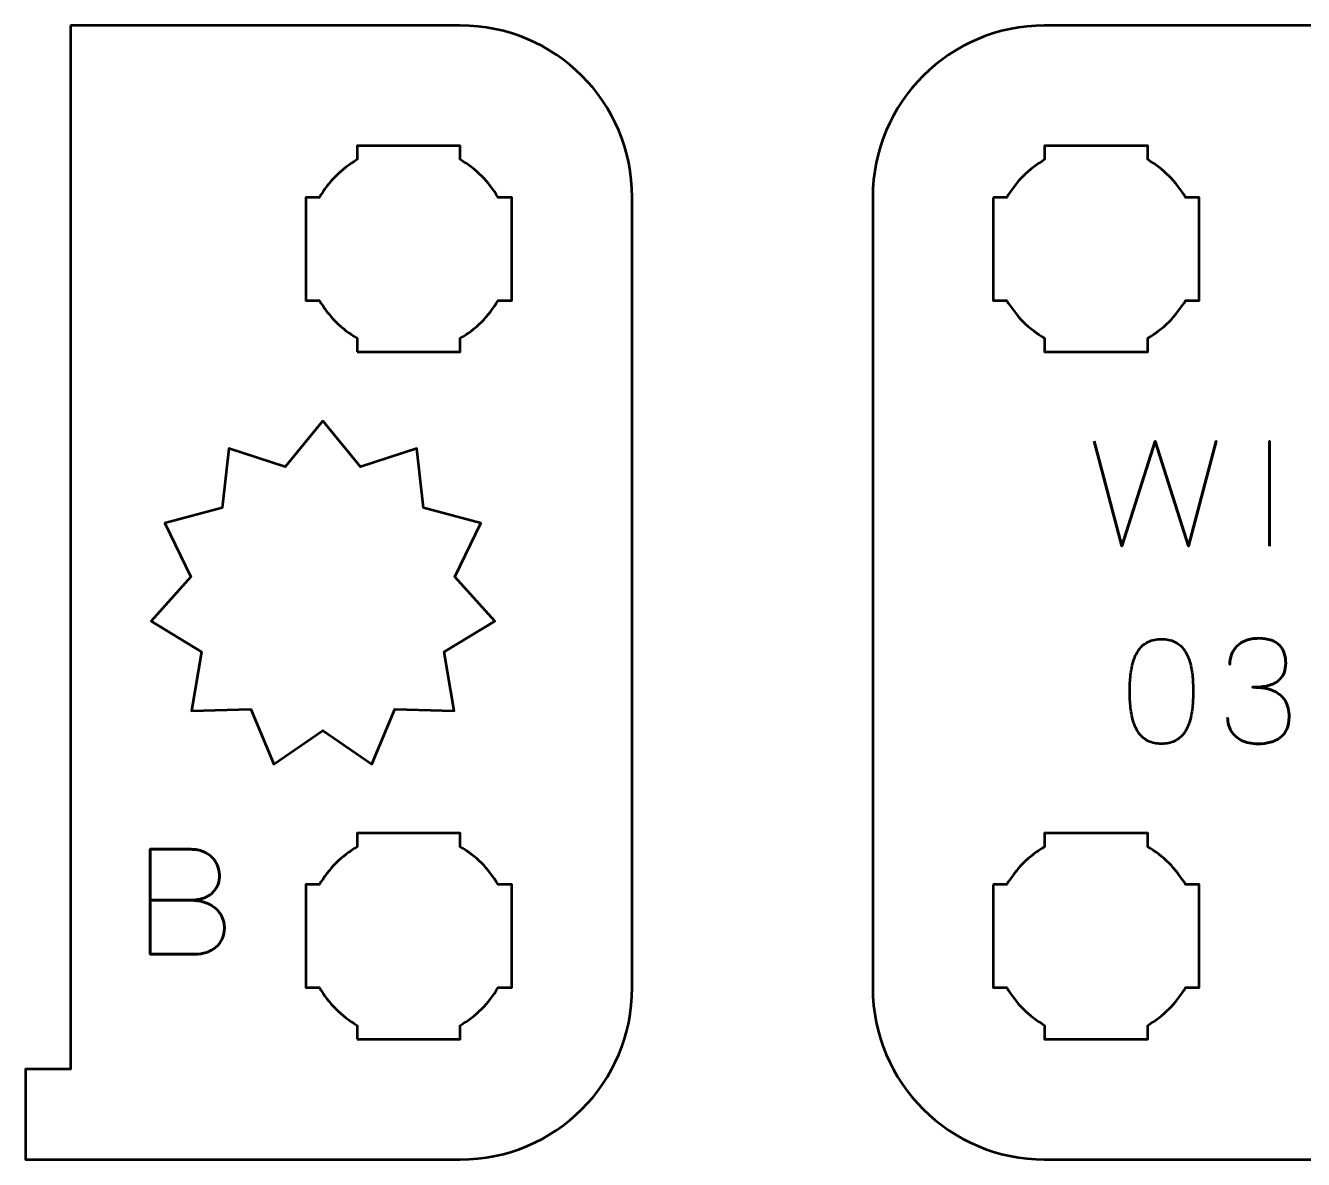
# Model space of a CAD drawing. Header units: centimetres. Extents: x -19.2 to -1.9, y -16.5 to -13.2.
# Drawn here: x -9.615 to -5.897, y -16.5 to -13.2 of the extents above; entities that cross this region are included whole.
import ezdxf

# ---------------------------------------------------------------- set-up
doc = ezdxf.new("R2010")
doc.units = ezdxf.units.CM
doc.header["$MEASUREMENT"] = 0
doc.layers.add('Layer 1', color=7, linetype='Continuous')

msp = doc.modelspace()

# ---------------------------------------------------------------- linework, layer by layer
at = {"layer": 'Layer 1', "lineweight": 53}
for points, knots in [([(-9.48404, -13.19998), (-9.48404, -13.19998), (-8.35007, -13.19998), (-8.35007, -13.19998), (-8.35007, -13.19998), (-8.07293, -13.19998), (-7.84997, -13.42307), (-7.84997, -13.70007), (-7.84997, -13.70007), (-7.84997, -13.70007), (-7.84997, -15.99994), (-7.84997, -15.99994), (-7.84997, -15.99994), (-7.84997, -16.27708), (-8.07293, -16.50004), (-8.35007, -16.50004), (-8.35007, -16.50004), (-8.35007, -16.50004), (-9.61504, -16.50004), (-9.61504, -16.50004), (-9.61504, -16.50004), (-9.61504, -16.50004), (-9.61502, -16.23754), (-9.61502, -16.23754), (-9.61502, -16.23754), (-9.61502, -16.23754), (-9.48402, -16.23754), (-9.48402, -16.23754), (-9.48402, -16.23754), (-9.48402, -16.23754), (-9.48404, -13.19998), (-9.48404, -13.19998)], [0, 0, 0, 0, 0.125, 0.125, 0.125, 0.125, 0.25, 0.25, 0.25, 0.25, 0.375, 0.375, 0.375, 0.375, 0.5, 0.5, 0.5, 0.5, 0.625, 0.625, 0.625, 0.625, 0.75, 0.75, 0.75, 0.75, 0.875, 0.875, 0.875, 0.875, 1, 1, 1, 1]), ([(-7.15, -16), (-7.15, -16), (-7.15, -13.7), (-7.15, -13.7), (-7.15, -13.7), (-7.15, -13.42391), (-6.92609, -13.2), (-6.65, -13.2), (-6.65, -13.2), (-6.65, -13.2), (-2.35, -13.2), (-2.35, -13.2), (-2.35, -13.2), (-2.07391, -13.2), (-1.85, -13.42391), (-1.85, -13.7), (-1.85, -13.7), (-1.85, -13.7), (-1.85, -16), (-1.85, -16), (-1.85, -16), (-1.85, -16.27609), (-2.07391, -16.5), (-2.35, -16.5), (-2.35, -16.5), (-2.35, -16.5), (-6.65, -16.5), (-6.65, -16.5), (-6.65, -16.5), (-6.92609, -16.5), (-7.15, -16.27609), (-7.15, -16)], [0, 0, 0, 0, 0.125, 0.125, 0.125, 0.125, 0.25, 0.25, 0.25, 0.25, 0.375, 0.375, 0.375, 0.375, 0.5, 0.5, 0.5, 0.5, 0.625, 0.625, 0.625, 0.625, 0.75, 0.75, 0.75, 0.75, 0.875, 0.875, 0.875, 0.875, 1, 1, 1, 1]), ([(-8.65007, -14.15001), (-8.65007, -14.15001), (-8.65007, -14.1099), (-8.65007, -14.1099), (-8.65007, -14.1099), (-8.69554, -14.08358), (-8.73343, -14.04555), (-8.75989, -14.00008), (-8.75989, -14.00008), (-8.75989, -14.00008), (-8.8, -14.00008), (-8.8, -14.00008), (-8.8, -14.00008), (-8.8, -14.00008), (-8.8, -13.85001), (-8.8, -13.85001), (-8.8, -13.85001), (-8.8, -13.85001), (-8.8, -13.70007), (-8.8, -13.70007), (-8.8, -13.70007), (-8.8, -13.70007), (-8.75989, -13.70007), (-8.75989, -13.70007), (-8.75989, -13.70007), (-8.73343, -13.65446), (-8.69554, -13.61654), (-8.65007, -13.59022), (-8.65007, -13.59022), (-8.65007, -13.59022), (-8.65007, -13.55), (-8.65007, -13.55), (-8.65007, -13.55), (-8.65007, -13.55), (-8.5, -13.55), (-8.5, -13.55), (-8.5, -13.55), (-8.5, -13.55), (-8.35007, -13.55), (-8.35007, -13.55), (-8.35007, -13.55), (-8.35007, -13.55), (-8.35007, -13.59022), (-8.35007, -13.59022), (-8.35007, -13.59022), (-8.30445, -13.61654), (-8.26653, -13.65446), (-8.24021, -13.70007), (-8.24021, -13.70007), (-8.24021, -13.70007), (-8.2, -13.70007), (-8.2, -13.70007), (-8.2, -13.70007), (-8.2, -13.70007), (-8.2, -13.85001), (-8.2, -13.85001), (-8.2, -13.85001), (-8.2, -13.85001), (-8.2, -14.00008), (-8.2, -14.00008), (-8.2, -14.00008), (-8.2, -14.00008), (-8.24021, -14.00008), (-8.24021, -14.00008), (-8.24021, -14.00008), (-8.26653, -14.04555), (-8.30445, -14.08358), (-8.35007, -14.1099), (-8.35007, -14.1099), (-8.35007, -14.1099), (-8.35007, -14.15001), (-8.35007, -14.15001), (-8.35007, -14.15001), (-8.35007, -14.15001), (-8.5, -14.15001), (-8.5, -14.15001), (-8.5, -14.15001), (-8.5, -14.15001), (-8.65007, -14.15001), (-8.65007, -14.15001)], [0, 0, 0, 0, 0.05, 0.05, 0.05, 0.05, 0.1, 0.1, 0.1, 0.1, 0.15, 0.15, 0.15, 0.15, 0.2, 0.2, 0.2, 0.2, 0.25, 0.25, 0.25, 0.25, 0.3, 0.3, 0.3, 0.3, 0.35, 0.35, 0.35, 0.35, 0.4, 0.4, 0.4, 0.4, 0.45, 0.45, 0.45, 0.45, 0.5, 0.5, 0.5, 0.5, 0.55, 0.55, 0.55, 0.55, 0.6, 0.6, 0.6, 0.6, 0.65, 0.65, 0.65, 0.65, 0.7, 0.7, 0.7, 0.7, 0.75, 0.75, 0.75, 0.75, 0.8, 0.8, 0.8, 0.8, 0.85, 0.85, 0.85, 0.85, 0.9, 0.9, 0.9, 0.9, 0.95, 0.95, 0.95, 0.95, 1, 1, 1, 1]), ([(-6.8, -13.7), (-6.8, -13.7), (-6.75985, -13.7), (-6.75985, -13.7), (-6.75985, -13.7), (-6.7335, -13.65447), (-6.69553, -13.6165), (-6.65, -13.59015), (-6.65, -13.59015), (-6.65, -13.59015), (-6.65, -13.55), (-6.65, -13.55), (-6.65, -13.55), (-6.65, -13.55), (-6.5, -13.55), (-6.5, -13.55), (-6.5, -13.55), (-6.5, -13.55), (-6.35, -13.55), (-6.35, -13.55), (-6.35, -13.55), (-6.35, -13.55), (-6.35, -13.59015), (-6.35, -13.59015), (-6.35, -13.59015), (-6.30447, -13.6165), (-6.2665, -13.65447), (-6.24015, -13.7), (-6.24015, -13.7), (-6.24015, -13.7), (-6.2, -13.7), (-6.2, -13.7), (-6.2, -13.7), (-6.2, -13.7), (-6.2, -13.85), (-6.2, -13.85), (-6.2, -13.85), (-6.2, -13.85), (-6.2, -14), (-6.2, -14), (-6.2, -14), (-6.2, -14), (-6.24015, -14), (-6.24015, -14), (-6.24015, -14), (-6.2665, -14.04553), (-6.30447, -14.0835), (-6.35, -14.10985), (-6.35, -14.10985), (-6.35, -14.10985), (-6.35, -14.15), (-6.35, -14.15), (-6.35, -14.15), (-6.35, -14.15), (-6.5, -14.15), (-6.5, -14.15), (-6.5, -14.15), (-6.5, -14.15), (-6.65, -14.15), (-6.65, -14.15), (-6.65, -14.15), (-6.65, -14.15), (-6.65, -14.10985), (-6.65, -14.10985), (-6.65, -14.10985), (-6.69553, -14.0835), (-6.7335, -14.04553), (-6.75985, -14), (-6.75985, -14), (-6.75985, -14), (-6.8, -14), (-6.8, -14), (-6.8, -14), (-6.8, -14), (-6.8, -13.85), (-6.8, -13.85), (-6.8, -13.85), (-6.8, -13.85), (-6.8, -13.7), (-6.8, -13.7)], [0, 0, 0, 0, 0.05, 0.05, 0.05, 0.05, 0.1, 0.1, 0.1, 0.1, 0.15, 0.15, 0.15, 0.15, 0.2, 0.2, 0.2, 0.2, 0.25, 0.25, 0.25, 0.25, 0.3, 0.3, 0.3, 0.3, 0.35, 0.35, 0.35, 0.35, 0.4, 0.4, 0.4, 0.4, 0.45, 0.45, 0.45, 0.45, 0.5, 0.5, 0.5, 0.5, 0.55, 0.55, 0.55, 0.55, 0.6, 0.6, 0.6, 0.6, 0.65, 0.65, 0.65, 0.65, 0.7, 0.7, 0.7, 0.7, 0.75, 0.75, 0.75, 0.75, 0.8, 0.8, 0.8, 0.8, 0.85, 0.85, 0.85, 0.85, 0.9, 0.9, 0.9, 0.9, 0.95, 0.95, 0.95, 0.95, 1, 1, 1, 1]), ([(-8.75, -14.35001), (-8.75, -14.35001), (-8.64076, -14.48448), (-8.64076, -14.48448), (-8.64076, -14.48448), (-8.64076, -14.48448), (-8.47689, -14.43103), (-8.47689, -14.43103), (-8.47689, -14.43103), (-8.47689, -14.43103), (-8.45696, -14.60382), (-8.45696, -14.60382), (-8.45696, -14.60382), (-8.45696, -14.60382), (-8.2905, -14.64834), (-8.2905, -14.64834), (-8.2905, -14.64834), (-8.2905, -14.64834), (-8.3662, -14.80459), (-8.3662, -14.80459), (-8.3662, -14.80459), (-8.3662, -14.80459), (-8.25, -14.93298), (-8.25, -14.93298), (-8.25, -14.93298), (-8.25, -14.93298), (-8.39729, -15.02308), (-8.39729, -15.02308), (-8.39729, -15.02308), (-8.39729, -15.02308), (-8.36824, -15.19454), (-8.36824, -15.19454), (-8.36824, -15.19454), (-8.36824, -15.19454), (-8.54037, -15.18989), (-8.54037, -15.18989), (-8.54037, -15.18989), (-8.54037, -15.18989), (-8.60769, -15.35001), (-8.60769, -15.35001), (-8.60769, -15.35001), (-8.60769, -15.35001), (-8.75, -15.25208), (-8.75, -15.25208), (-8.75, -15.25208), (-8.75, -15.25208), (-8.89231, -15.35001), (-8.89231, -15.35001), (-8.89231, -15.35001), (-8.89231, -15.35001), (-8.95963, -15.18989), (-8.95963, -15.18989), (-8.95963, -15.18989), (-8.95963, -15.18989), (-9.13176, -15.19454), (-9.13176, -15.19454), (-9.13176, -15.19454), (-9.13176, -15.19454), (-9.10271, -15.02308), (-9.10271, -15.02308), (-9.10271, -15.02308), (-9.10271, -15.02308), (-9.25, -14.93298), (-9.25, -14.93298), (-9.25, -14.93298), (-9.25, -14.93298), (-9.1338, -14.80459), (-9.1338, -14.80459), (-9.1338, -14.80459), (-9.1338, -14.80459), (-9.2095, -14.64834), (-9.2095, -14.64834), (-9.2095, -14.64834), (-9.2095, -14.64834), (-9.04304, -14.60382), (-9.04304, -14.60382), (-9.04304, -14.60382), (-9.04304, -14.60382), (-9.02311, -14.43103), (-9.02311, -14.43103), (-9.02311, -14.43103), (-9.02311, -14.43103), (-8.85924, -14.48448), (-8.85924, -14.48448), (-8.85924, -14.48448), (-8.85924, -14.48448), (-8.75, -14.35001), (-8.75, -14.35001)], [0, 0, 0, 0, 0.0454545, 0.0454545, 0.0454545, 0.0454545, 0.0909091, 0.0909091, 0.0909091, 0.0909091, 0.1363636, 0.1363636, 0.1363636, 0.1363636, 0.1818182, 0.1818182, 0.1818182, 0.1818182, 0.2272727, 0.2272727, 0.2272727, 0.2272727, 0.2727273, 0.2727273, 0.2727273, 0.2727273, 0.3181818, 0.3181818, 0.3181818, 0.3181818, 0.3636364, 0.3636364, 0.3636364, 0.3636364, 0.4090909, 0.4090909, 0.4090909, 0.4090909, 0.4545455, 0.4545455, 0.4545455, 0.4545455, 0.5, 0.5, 0.5, 0.5, 0.5454545, 0.5454545, 0.5454545, 0.5454545, 0.5909091, 0.5909091, 0.5909091, 0.5909091, 0.6363636, 0.6363636, 0.6363636, 0.6363636, 0.6818182, 0.6818182, 0.6818182, 0.6818182, 0.7272727, 0.7272727, 0.7272727, 0.7272727, 0.7727273, 0.7727273, 0.7727273, 0.7727273, 0.8181818, 0.8181818, 0.8181818, 0.8181818, 0.8636364, 0.8636364, 0.8636364, 0.8636364, 0.9090909, 0.9090909, 0.9090909, 0.9090909, 0.9545455, 0.9545455, 0.9545455, 0.9545455, 1, 1, 1, 1]), ([(-8.65007, -16.15008), (-8.65007, -16.15008), (-8.65007, -16.10983), (-8.65007, -16.10983), (-8.65007, -16.10983), (-8.69554, -16.08351), (-8.73343, -16.04548), (-8.75989, -16.00001), (-8.75989, -16.00001), (-8.75989, -16.00001), (-8.8, -16.00001), (-8.8, -16.00001), (-8.8, -16.00001), (-8.8, -16.00001), (-8.8, -15.85008), (-8.8, -15.85008), (-8.8, -15.85008), (-8.8, -15.85008), (-8.8, -15.70001), (-8.8, -15.70001), (-8.8, -15.70001), (-8.8, -15.70001), (-8.75989, -15.70001), (-8.75989, -15.70001), (-8.75989, -15.70001), (-8.73343, -15.65453), (-8.69554, -15.6165), (-8.65007, -15.59019), (-8.65007, -15.59019), (-8.65007, -15.59019), (-8.65007, -15.55008), (-8.65007, -15.55008), (-8.65007, -15.55008), (-8.65007, -15.55008), (-8.5, -15.55008), (-8.5, -15.55008), (-8.5, -15.55008), (-8.5, -15.55008), (-8.35007, -15.55008), (-8.35007, -15.55008), (-8.35007, -15.55008), (-8.35007, -15.55008), (-8.35007, -15.59019), (-8.35007, -15.59019), (-8.35007, -15.59019), (-8.30445, -15.6165), (-8.26653, -15.65453), (-8.24021, -15.70001), (-8.24021, -15.70001), (-8.24021, -15.70001), (-8.2, -15.70001), (-8.2, -15.70001), (-8.2, -15.70001), (-8.2, -15.70001), (-8.2, -15.85008), (-8.2, -15.85008), (-8.2, -15.85008), (-8.2, -15.85008), (-8.2, -16.00001), (-8.2, -16.00001), (-8.2, -16.00001), (-8.2, -16.00001), (-8.24021, -16.00001), (-8.24021, -16.00001), (-8.24021, -16.00001), (-8.26653, -16.04548), (-8.30445, -16.08351), (-8.35007, -16.10983), (-8.35007, -16.10983), (-8.35007, -16.10983), (-8.35007, -16.15008), (-8.35007, -16.15008), (-8.35007, -16.15008), (-8.35007, -16.15008), (-8.5, -16.15008), (-8.5, -16.15008), (-8.5, -16.15008), (-8.5, -16.15008), (-8.65007, -16.15008), (-8.65007, -16.15008)], [0, 0, 0, 0, 0.05, 0.05, 0.05, 0.05, 0.1, 0.1, 0.1, 0.1, 0.15, 0.15, 0.15, 0.15, 0.2, 0.2, 0.2, 0.2, 0.25, 0.25, 0.25, 0.25, 0.3, 0.3, 0.3, 0.3, 0.35, 0.35, 0.35, 0.35, 0.4, 0.4, 0.4, 0.4, 0.45, 0.45, 0.45, 0.45, 0.5, 0.5, 0.5, 0.5, 0.55, 0.55, 0.55, 0.55, 0.6, 0.6, 0.6, 0.6, 0.65, 0.65, 0.65, 0.65, 0.7, 0.7, 0.7, 0.7, 0.75, 0.75, 0.75, 0.75, 0.8, 0.8, 0.8, 0.8, 0.85, 0.85, 0.85, 0.85, 0.9, 0.9, 0.9, 0.9, 0.95, 0.95, 0.95, 0.95, 1, 1, 1, 1]), ([(-6.8, -15.7), (-6.8, -15.7), (-6.75985, -15.7), (-6.75985, -15.7), (-6.75985, -15.7), (-6.7335, -15.65447), (-6.69553, -15.6165), (-6.65, -15.59015), (-6.65, -15.59015), (-6.65, -15.59015), (-6.65, -15.55), (-6.65, -15.55), (-6.65, -15.55), (-6.65, -15.55), (-6.5, -15.55), (-6.5, -15.55), (-6.5, -15.55), (-6.5, -15.55), (-6.35, -15.55), (-6.35, -15.55), (-6.35, -15.55), (-6.35, -15.55), (-6.35, -15.59015), (-6.35, -15.59015), (-6.35, -15.59015), (-6.30447, -15.6165), (-6.2665, -15.65447), (-6.24015, -15.7), (-6.24015, -15.7), (-6.24015, -15.7), (-6.2, -15.7), (-6.2, -15.7), (-6.2, -15.7), (-6.2, -15.7), (-6.2, -15.85), (-6.2, -15.85), (-6.2, -15.85), (-6.2, -15.85), (-6.2, -16), (-6.2, -16), (-6.2, -16), (-6.2, -16), (-6.24015, -16), (-6.24015, -16), (-6.24015, -16), (-6.2665, -16.04553), (-6.30447, -16.0835), (-6.35, -16.10985), (-6.35, -16.10985), (-6.35, -16.10985), (-6.35, -16.15), (-6.35, -16.15), (-6.35, -16.15), (-6.35, -16.15), (-6.5, -16.15), (-6.5, -16.15), (-6.5, -16.15), (-6.5, -16.15), (-6.65, -16.15), (-6.65, -16.15), (-6.65, -16.15), (-6.65, -16.15), (-6.65, -16.10985), (-6.65, -16.10985), (-6.65, -16.10985), (-6.69553, -16.0835), (-6.7335, -16.04553), (-6.75985, -16), (-6.75985, -16), (-6.75985, -16), (-6.8, -16), (-6.8, -16), (-6.8, -16), (-6.8, -16), (-6.8, -15.85), (-6.8, -15.85), (-6.8, -15.85), (-6.8, -15.85), (-6.8, -15.7), (-6.8, -15.7)], [0, 0, 0, 0, 0.05, 0.05, 0.05, 0.05, 0.1, 0.1, 0.1, 0.1, 0.15, 0.15, 0.15, 0.15, 0.2, 0.2, 0.2, 0.2, 0.25, 0.25, 0.25, 0.25, 0.3, 0.3, 0.3, 0.3, 0.35, 0.35, 0.35, 0.35, 0.4, 0.4, 0.4, 0.4, 0.45, 0.45, 0.45, 0.45, 0.5, 0.5, 0.5, 0.5, 0.55, 0.55, 0.55, 0.55, 0.6, 0.6, 0.6, 0.6, 0.65, 0.65, 0.65, 0.65, 0.7, 0.7, 0.7, 0.7, 0.75, 0.75, 0.75, 0.75, 0.8, 0.8, 0.8, 0.8, 0.85, 0.85, 0.85, 0.85, 0.9, 0.9, 0.9, 0.9, 0.95, 0.95, 0.95, 0.95, 1, 1, 1, 1])]:
    msp.add_open_spline(points, degree=3, knots=knots, dxfattribs=at)
at = {"layer": 'Layer 1', "color": 5, "lineweight": 53}
for points, knots in [([(-6.50527, -14.40972), (-6.50527, -14.40972), (-6.42484, -14.71494), (-6.42484, -14.71494), (-6.42484, -14.71494), (-6.42484, -14.71494), (-6.3279, -14.40972), (-6.3279, -14.40972), (-6.3279, -14.40972), (-6.3279, -14.40972), (-6.23095, -14.71494), (-6.23095, -14.71494), (-6.23095, -14.71494), (-6.23095, -14.71494), (-6.15052, -14.40972), (-6.15052, -14.40972), (-6.15052, -14.40972), (-6.15052, -14.40972), (-6.23095, -14.71494), (-6.23095, -14.71494), (-6.23095, -14.71494), (-6.23095, -14.71494), (-6.3279, -14.40972), (-6.3279, -14.40972), (-6.3279, -14.40972), (-6.3279, -14.40972), (-6.42484, -14.71494), (-6.42484, -14.71494), (-6.42484, -14.71494), (-6.42484, -14.71494), (-6.50527, -14.40972), (-6.50527, -14.40972)], [0, 0, 0, 0, 0.125, 0.125, 0.125, 0.125, 0.25, 0.25, 0.25, 0.25, 0.375, 0.375, 0.375, 0.375, 0.5, 0.5, 0.5, 0.5, 0.625, 0.625, 0.625, 0.625, 0.75, 0.75, 0.75, 0.75, 0.875, 0.875, 0.875, 0.875, 1, 1, 1, 1]), ([(-5.996, -14.71494), (-5.996, -14.71494), (-5.996, -14.40972), (-5.996, -14.40972), (-5.996, -14.40972), (-5.996, -14.40972), (-5.996, -14.71494), (-5.996, -14.71494)], [0, 0, 0, 0, 0.5, 0.5, 0.5, 0.5, 1, 1, 1, 1]), ([(-6.11729, -15.21363), (-6.11722, -15.22887), (-6.11369, -15.24213), (-6.10671, -15.25363), (-6.10671, -15.25363), (-6.09972, -15.26506), (-6.08977, -15.27402), (-6.07679, -15.28044), (-6.07679, -15.28044), (-6.06381, -15.28686), (-6.04822, -15.29011), (-6.03008, -15.29025), (-6.03008, -15.29025), (-6.01647, -15.29025), (-6.00412, -15.28884), (-5.9929, -15.28588), (-5.9929, -15.28588), (-5.98175, -15.28291), (-5.97216, -15.27833), (-5.96404, -15.27205), (-5.96404, -15.27205), (-5.95593, -15.26577), (-5.94972, -15.25765), (-5.94528, -15.24778), (-5.94528, -15.24778), (-5.9409, -15.23783), (-5.93872, -15.2259), (-5.93865, -15.21193), (-5.93865, -15.21193), (-5.93857, -15.19331), (-5.94238, -15.17757), (-5.94993, -15.1648), (-5.94993, -15.1648), (-5.95748, -15.15203), (-5.9692, -15.14244), (-5.98493, -15.13588), (-5.98493, -15.13588), (-6.00066, -15.12931), (-6.02084, -15.126), (-6.04532, -15.126), (-6.04532, -15.126), (-6.02705, -15.12607), (-6.01174, -15.12438), (-5.99925, -15.12092), (-5.99925, -15.12092), (-5.98683, -15.11746), (-5.97689, -15.11259), (-5.96941, -15.10624), (-5.96941, -15.10624), (-5.96193, -15.09996), (-5.9565, -15.09248), (-5.95325, -15.08388), (-5.95325, -15.08388), (-5.94993, -15.07534), (-5.94831, -15.06596), (-5.94838, -15.05573), (-5.94838, -15.05573), (-5.94831, -15.04549), (-5.94972, -15.03604), (-5.95254, -15.02729), (-5.95254, -15.02729), (-5.9553, -15.01854), (-5.95981, -15.01085), (-5.96595, -15.00429), (-5.96595, -15.00429), (-5.97209, -14.99773), (-5.9802, -14.99258), (-5.99015, -14.98891), (-5.99015, -14.98891), (-6.00017, -14.98524), (-6.01238, -14.98341), (-6.0267, -14.98334), (-6.0267, -14.98334), (-6.04095, -14.98341), (-6.05344, -14.98552), (-6.06402, -14.98962), (-6.06402, -14.98962), (-6.07468, -14.99371), (-6.08342, -14.99928), (-6.09048, -15.00641), (-6.09048, -15.00641), (-6.09746, -15.01353), (-6.10269, -15.02165), (-6.10614, -15.03082), (-6.10614, -15.03082), (-6.10967, -15.03999), (-6.11136, -15.04973), (-6.11136, -15.05996), (-6.11136, -15.05996), (-6.11136, -15.04973), (-6.10967, -15.03999), (-6.10614, -15.03082), (-6.10614, -15.03082), (-6.10269, -15.02165), (-6.09746, -15.01353), (-6.09048, -15.00641), (-6.09048, -15.00641), (-6.08342, -14.99928), (-6.07468, -14.99371), (-6.06402, -14.98962), (-6.06402, -14.98962), (-6.05344, -14.98552), (-6.04095, -14.98341), (-6.0267, -14.98334), (-6.0267, -14.98334), (-6.01238, -14.98341), (-6.00017, -14.98524), (-5.99015, -14.98891), (-5.99015, -14.98891), (-5.9802, -14.99258), (-5.97209, -14.99773), (-5.96595, -15.00429), (-5.96595, -15.00429), (-5.95981, -15.01085), (-5.9553, -15.01854), (-5.95254, -15.02729), (-5.95254, -15.02729), (-5.94972, -15.03604), (-5.94831, -15.04549), (-5.94838, -15.05573), (-5.94838, -15.05573), (-5.94831, -15.06596), (-5.94993, -15.07534), (-5.95325, -15.08388), (-5.95325, -15.08388), (-5.9565, -15.09248), (-5.96193, -15.09996), (-5.96941, -15.10624), (-5.96941, -15.10624), (-5.97689, -15.11259), (-5.98683, -15.11746), (-5.99925, -15.12092), (-5.99925, -15.12092), (-6.01174, -15.12438), (-6.02705, -15.12607), (-6.04532, -15.126), (-6.04532, -15.126), (-6.02084, -15.126), (-6.00066, -15.12931), (-5.98493, -15.13588), (-5.98493, -15.13588), (-5.9692, -15.14244), (-5.95748, -15.15203), (-5.94993, -15.1648), (-5.94993, -15.1648), (-5.94238, -15.17757), (-5.93857, -15.19331), (-5.93865, -15.21193), (-5.93865, -15.21193), (-5.93872, -15.2259), (-5.9409, -15.23783), (-5.94528, -15.24778), (-5.94528, -15.24778), (-5.94972, -15.25765), (-5.95593, -15.26577), (-5.96404, -15.27205), (-5.96404, -15.27205), (-5.97216, -15.27833), (-5.98175, -15.28291), (-5.9929, -15.28588), (-5.9929, -15.28588), (-6.00412, -15.28884), (-6.01647, -15.29025), (-6.03008, -15.29025), (-6.03008, -15.29025), (-6.04822, -15.29011), (-6.06381, -15.28686), (-6.07679, -15.28044), (-6.07679, -15.28044), (-6.08977, -15.27402), (-6.09972, -15.26506), (-6.10671, -15.25363), (-6.10671, -15.25363), (-6.11369, -15.24213), (-6.11722, -15.22887), (-6.11729, -15.21363)], [0, 0, 0, 0, 0.0227273, 0.0227273, 0.0227273, 0.0227273, 0.0454545, 0.0454545, 0.0454545, 0.0454545, 0.0681818, 0.0681818, 0.0681818, 0.0681818, 0.0909091, 0.0909091, 0.0909091, 0.0909091, 0.1136364, 0.1136364, 0.1136364, 0.1136364, 0.1363636, 0.1363636, 0.1363636, 0.1363636, 0.1590909, 0.1590909, 0.1590909, 0.1590909, 0.1818182, 0.1818182, 0.1818182, 0.1818182, 0.2045455, 0.2045455, 0.2045455, 0.2045455, 0.2272727, 0.2272727, 0.2272727, 0.2272727, 0.25, 0.25, 0.25, 0.25, 0.2727273, 0.2727273, 0.2727273, 0.2727273, 0.2954545, 0.2954545, 0.2954545, 0.2954545, 0.3181818, 0.3181818, 0.3181818, 0.3181818, 0.3409091, 0.3409091, 0.3409091, 0.3409091, 0.3636364, 0.3636364, 0.3636364, 0.3636364, 0.3863636, 0.3863636, 0.3863636, 0.3863636, 0.4090909, 0.4090909, 0.4090909, 0.4090909, 0.4318182, 0.4318182, 0.4318182, 0.4318182, 0.4545455, 0.4545455, 0.4545455, 0.4545455, 0.4772727, 0.4772727, 0.4772727, 0.4772727, 0.5, 0.5, 0.5, 0.5, 0.5227273, 0.5227273, 0.5227273, 0.5227273, 0.5454545, 0.5454545, 0.5454545, 0.5454545, 0.5681818, 0.5681818, 0.5681818, 0.5681818, 0.5909091, 0.5909091, 0.5909091, 0.5909091, 0.6136364, 0.6136364, 0.6136364, 0.6136364, 0.6363636, 0.6363636, 0.6363636, 0.6363636, 0.6590909, 0.6590909, 0.6590909, 0.6590909, 0.6818182, 0.6818182, 0.6818182, 0.6818182, 0.7045455, 0.7045455, 0.7045455, 0.7045455, 0.7272727, 0.7272727, 0.7272727, 0.7272727, 0.75, 0.75, 0.75, 0.75, 0.7727273, 0.7727273, 0.7727273, 0.7727273, 0.7954545, 0.7954545, 0.7954545, 0.7954545, 0.8181818, 0.8181818, 0.8181818, 0.8181818, 0.8409091, 0.8409091, 0.8409091, 0.8409091, 0.8636364, 0.8636364, 0.8636364, 0.8636364, 0.8863636, 0.8863636, 0.8863636, 0.8863636, 0.9090909, 0.9090909, 0.9090909, 0.9090909, 0.9318182, 0.9318182, 0.9318182, 0.9318182, 0.9545455, 0.9545455, 0.9545455, 0.9545455, 0.9772727, 0.9772727, 0.9772727, 0.9772727, 1, 1, 1, 1]), ([(-6.3099, -15.29025), (-6.29509, -15.29018), (-6.28232, -15.28757), (-6.27166, -15.28249), (-6.27166, -15.28249), (-6.26108, -15.27741), (-6.25226, -15.27014), (-6.24521, -15.2609), (-6.24521, -15.2609), (-6.23822, -15.25159), (-6.23272, -15.24058), (-6.22863, -15.22788), (-6.22863, -15.22788), (-6.2246, -15.21518), (-6.22171, -15.20128), (-6.22009, -15.18604), (-6.22009, -15.18604), (-6.21839, -15.1708), (-6.21755, -15.15478), (-6.21762, -15.13785), (-6.21762, -15.13785), (-6.21755, -15.12099), (-6.21839, -15.10497), (-6.22009, -15.0898), (-6.22009, -15.0898), (-6.22171, -15.07463), (-6.2246, -15.06066), (-6.22863, -15.04796), (-6.22863, -15.04796), (-6.23272, -15.03533), (-6.23822, -15.02433), (-6.24521, -15.01494), (-6.24521, -15.01494), (-6.25226, -15.00563), (-6.26108, -14.99836), (-6.27166, -14.99328), (-6.27166, -14.99328), (-6.28232, -14.98813), (-6.29509, -14.98552), (-6.3099, -14.98545), (-6.3099, -14.98545), (-6.32472, -14.98552), (-6.33749, -14.98813), (-6.34815, -14.99328), (-6.34815, -14.99328), (-6.35873, -14.99836), (-6.36755, -15.00563), (-6.3746, -15.01494), (-6.3746, -15.01494), (-6.38159, -15.02433), (-6.38709, -15.03533), (-6.39118, -15.04796), (-6.39118, -15.04796), (-6.39521, -15.06066), (-6.3981, -15.07463), (-6.39972, -15.0898), (-6.39972, -15.0898), (-6.40141, -15.10497), (-6.40226, -15.12099), (-6.40219, -15.13785), (-6.40219, -15.13785), (-6.40226, -15.15478), (-6.40141, -15.1708), (-6.39972, -15.18604), (-6.39972, -15.18604), (-6.3981, -15.20128), (-6.39521, -15.21518), (-6.39118, -15.22788), (-6.39118, -15.22788), (-6.38709, -15.24058), (-6.38159, -15.25159), (-6.3746, -15.2609), (-6.3746, -15.2609), (-6.36755, -15.27014), (-6.35873, -15.27741), (-6.34815, -15.28249), (-6.34815, -15.28249), (-6.33749, -15.28757), (-6.32472, -15.29018), (-6.3099, -15.29025)], [0, 0, 0, 0, 0.05, 0.05, 0.05, 0.05, 0.1, 0.1, 0.1, 0.1, 0.15, 0.15, 0.15, 0.15, 0.2, 0.2, 0.2, 0.2, 0.25, 0.25, 0.25, 0.25, 0.3, 0.3, 0.3, 0.3, 0.35, 0.35, 0.35, 0.35, 0.4, 0.4, 0.4, 0.4, 0.45, 0.45, 0.45, 0.45, 0.5, 0.5, 0.5, 0.5, 0.55, 0.55, 0.55, 0.55, 0.6, 0.6, 0.6, 0.6, 0.65, 0.65, 0.65, 0.65, 0.7, 0.7, 0.7, 0.7, 0.75, 0.75, 0.75, 0.75, 0.8, 0.8, 0.8, 0.8, 0.85, 0.85, 0.85, 0.85, 0.9, 0.9, 0.9, 0.9, 0.95, 0.95, 0.95, 0.95, 1, 1, 1, 1]), ([(-6.3099, -15.29025), (-6.29509, -15.29018), (-6.28232, -15.28757), (-6.27166, -15.28249), (-6.27166, -15.28249), (-6.26108, -15.27741), (-6.25226, -15.27014), (-6.24521, -15.2609), (-6.24521, -15.2609), (-6.23822, -15.25159), (-6.23272, -15.24058), (-6.22863, -15.22788), (-6.22863, -15.22788), (-6.2246, -15.21518), (-6.22171, -15.20128), (-6.22009, -15.18604), (-6.22009, -15.18604), (-6.21839, -15.1708), (-6.21755, -15.15478), (-6.21762, -15.13785), (-6.21762, -15.13785), (-6.21755, -15.12099), (-6.21839, -15.10497), (-6.22009, -15.0898), (-6.22009, -15.0898), (-6.22171, -15.07463), (-6.2246, -15.06066), (-6.22863, -15.04796), (-6.22863, -15.04796), (-6.23272, -15.03533), (-6.23822, -15.02433), (-6.24521, -15.01494), (-6.24521, -15.01494), (-6.25226, -15.00563), (-6.26108, -14.99836), (-6.27166, -14.99328), (-6.27166, -14.99328), (-6.28232, -14.98813), (-6.29509, -14.98552), (-6.3099, -14.98545), (-6.3099, -14.98545), (-6.32472, -14.98552), (-6.33749, -14.98813), (-6.34815, -14.99328), (-6.34815, -14.99328), (-6.35873, -14.99836), (-6.36755, -15.00563), (-6.3746, -15.01494), (-6.3746, -15.01494), (-6.38159, -15.02433), (-6.38709, -15.03533), (-6.39118, -15.04796), (-6.39118, -15.04796), (-6.39521, -15.06066), (-6.3981, -15.07463), (-6.39972, -15.0898), (-6.39972, -15.0898), (-6.40141, -15.10497), (-6.40226, -15.12099), (-6.40219, -15.13785), (-6.40219, -15.13785), (-6.40226, -15.15478), (-6.40141, -15.1708), (-6.39972, -15.18604), (-6.39972, -15.18604), (-6.3981, -15.20128), (-6.39521, -15.21518), (-6.39118, -15.22788), (-6.39118, -15.22788), (-6.38709, -15.24058), (-6.38159, -15.25159), (-6.3746, -15.2609), (-6.3746, -15.2609), (-6.36755, -15.27014), (-6.35873, -15.27741), (-6.34815, -15.28249), (-6.34815, -15.28249), (-6.33749, -15.28757), (-6.32472, -15.29018), (-6.3099, -15.29025)], [0, 0, 0, 0, 0.05, 0.05, 0.05, 0.05, 0.1, 0.1, 0.1, 0.1, 0.15, 0.15, 0.15, 0.15, 0.2, 0.2, 0.2, 0.2, 0.25, 0.25, 0.25, 0.25, 0.3, 0.3, 0.3, 0.3, 0.35, 0.35, 0.35, 0.35, 0.4, 0.4, 0.4, 0.4, 0.45, 0.45, 0.45, 0.45, 0.5, 0.5, 0.5, 0.5, 0.55, 0.55, 0.55, 0.55, 0.6, 0.6, 0.6, 0.6, 0.65, 0.65, 0.65, 0.65, 0.7, 0.7, 0.7, 0.7, 0.75, 0.75, 0.75, 0.75, 0.8, 0.8, 0.8, 0.8, 0.85, 0.85, 0.85, 0.85, 0.9, 0.9, 0.9, 0.9, 0.95, 0.95, 0.95, 0.95, 1, 1, 1, 1]), ([(-9.25271, -15.74556), (-9.25271, -15.74556), (-9.13545, -15.74556), (-9.13545, -15.74556), (-9.13545, -15.74556), (-9.12021, -15.74549), (-9.10723, -15.74338), (-9.09629, -15.73921), (-9.09629, -15.73921), (-9.08542, -15.73512), (-9.07661, -15.72955), (-9.06976, -15.72256), (-9.06976, -15.72256), (-9.06292, -15.71558), (-9.05798, -15.70768), (-9.05487, -15.69893), (-9.05487, -15.69893), (-9.05184, -15.69025), (-9.05043, -15.68122), (-9.05078, -15.67191), (-9.05078, -15.67191), (-9.05121, -15.66259), (-9.05318, -15.65356), (-9.05671, -15.64474), (-9.05671, -15.64474), (-9.06017, -15.63592), (-9.06539, -15.62795), (-9.07223, -15.62082), (-9.07223, -15.62082), (-9.07907, -15.6137), (-9.08761, -15.60805), (-9.09798, -15.60389), (-9.09798, -15.60389), (-9.10836, -15.59966), (-9.12056, -15.59747), (-9.1346, -15.5974), (-9.1346, -15.5974), (-9.1346, -15.5974), (-9.25271, -15.5974), (-9.25271, -15.5974), (-9.25271, -15.5974), (-9.25271, -15.5974), (-9.25271, -15.90262), (-9.25271, -15.90262), (-9.25271, -15.90262), (-9.25271, -15.90262), (-9.12275, -15.90262), (-9.12275, -15.90262), (-9.12275, -15.90262), (-9.11061, -15.90262), (-9.09932, -15.90086), (-9.08888, -15.8974), (-9.08888, -15.8974), (-9.07844, -15.89387), (-9.06934, -15.88886), (-9.06144, -15.88216), (-9.06144, -15.88216), (-9.0536, -15.87553), (-9.04747, -15.86748), (-9.04309, -15.85796), (-9.04309, -15.85796), (-9.03872, -15.84843), (-9.03646, -15.83764), (-9.03639, -15.82557), (-9.03639, -15.82557), (-9.03667, -15.81344), (-9.03921, -15.8025), (-9.04408, -15.7927), (-9.04408, -15.7927), (-9.04895, -15.78289), (-9.05572, -15.77449), (-9.06447, -15.76744), (-9.06447, -15.76744), (-9.07322, -15.76045), (-9.08366, -15.75502), (-9.09566, -15.75128), (-9.09566, -15.75128), (-9.10765, -15.74754), (-9.12091, -15.74564), (-9.13545, -15.74556), (-9.13545, -15.74556), (-9.12091, -15.74564), (-9.10765, -15.74754), (-9.09566, -15.75128), (-9.09566, -15.75128), (-9.08366, -15.75502), (-9.07322, -15.76045), (-9.06447, -15.76744), (-9.06447, -15.76744), (-9.05572, -15.77449), (-9.04895, -15.78289), (-9.04408, -15.7927), (-9.04408, -15.7927), (-9.03921, -15.8025), (-9.03667, -15.81344), (-9.03639, -15.82557), (-9.03639, -15.82557), (-9.03646, -15.83764), (-9.03872, -15.84843), (-9.04309, -15.85796), (-9.04309, -15.85796), (-9.04747, -15.86748), (-9.0536, -15.87553), (-9.06144, -15.88216), (-9.06144, -15.88216), (-9.06934, -15.88886), (-9.07844, -15.89387), (-9.08888, -15.8974), (-9.08888, -15.8974), (-9.09932, -15.90086), (-9.11061, -15.90262), (-9.12275, -15.90262), (-9.12275, -15.90262), (-9.12275, -15.90262), (-9.25271, -15.90262), (-9.25271, -15.90262), (-9.25271, -15.90262), (-9.25271, -15.90262), (-9.25271, -15.5974), (-9.25271, -15.5974), (-9.25271, -15.5974), (-9.25271, -15.5974), (-9.1346, -15.5974), (-9.1346, -15.5974), (-9.1346, -15.5974), (-9.12056, -15.59747), (-9.10836, -15.59966), (-9.09798, -15.60389), (-9.09798, -15.60389), (-9.08761, -15.60805), (-9.07907, -15.6137), (-9.07223, -15.62082), (-9.07223, -15.62082), (-9.06539, -15.62795), (-9.06017, -15.63592), (-9.05671, -15.64474), (-9.05671, -15.64474), (-9.05318, -15.65356), (-9.05121, -15.66259), (-9.05078, -15.67191), (-9.05078, -15.67191), (-9.05043, -15.68122), (-9.05184, -15.69025), (-9.05487, -15.69893), (-9.05487, -15.69893), (-9.05798, -15.70768), (-9.06292, -15.71558), (-9.06976, -15.72256), (-9.06976, -15.72256), (-9.07661, -15.72955), (-9.08542, -15.73512), (-9.09629, -15.73921), (-9.09629, -15.73921), (-9.10723, -15.74338), (-9.12021, -15.74549), (-9.13545, -15.74556), (-9.13545, -15.74556), (-9.13545, -15.74556), (-9.25271, -15.74556), (-9.25271, -15.74556)], [0, 0, 0, 0, 0.025, 0.025, 0.025, 0.025, 0.05, 0.05, 0.05, 0.05, 0.075, 0.075, 0.075, 0.075, 0.1, 0.1, 0.1, 0.1, 0.125, 0.125, 0.125, 0.125, 0.15, 0.15, 0.15, 0.15, 0.175, 0.175, 0.175, 0.175, 0.2, 0.2, 0.2, 0.2, 0.225, 0.225, 0.225, 0.225, 0.25, 0.25, 0.25, 0.25, 0.275, 0.275, 0.275, 0.275, 0.3, 0.3, 0.3, 0.3, 0.325, 0.325, 0.325, 0.325, 0.35, 0.35, 0.35, 0.35, 0.375, 0.375, 0.375, 0.375, 0.4, 0.4, 0.4, 0.4, 0.425, 0.425, 0.425, 0.425, 0.45, 0.45, 0.45, 0.45, 0.475, 0.475, 0.475, 0.475, 0.5, 0.5, 0.5, 0.5, 0.525, 0.525, 0.525, 0.525, 0.55, 0.55, 0.55, 0.55, 0.575, 0.575, 0.575, 0.575, 0.6, 0.6, 0.6, 0.6, 0.625, 0.625, 0.625, 0.625, 0.65, 0.65, 0.65, 0.65, 0.675, 0.675, 0.675, 0.675, 0.7, 0.7, 0.7, 0.7, 0.725, 0.725, 0.725, 0.725, 0.75, 0.75, 0.75, 0.75, 0.775, 0.775, 0.775, 0.775, 0.8, 0.8, 0.8, 0.8, 0.825, 0.825, 0.825, 0.825, 0.85, 0.85, 0.85, 0.85, 0.875, 0.875, 0.875, 0.875, 0.9, 0.9, 0.9, 0.9, 0.925, 0.925, 0.925, 0.925, 0.95, 0.95, 0.95, 0.95, 0.975, 0.975, 0.975, 0.975, 1, 1, 1, 1])]:
    msp.add_open_spline(points, degree=3, knots=knots, dxfattribs=at)

doc.saveas('drawing.dxf')
